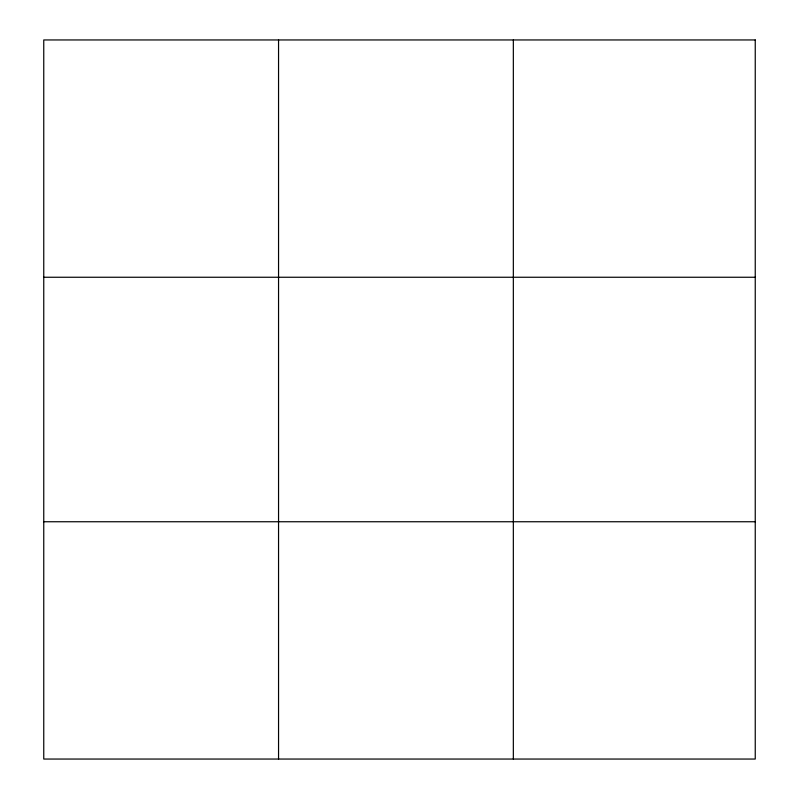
<?xml version="1.0" encoding="UTF-8"?>
<svg xmlns="http://www.w3.org/2000/svg" width="799" height="799" viewBox="0 0 799 799"><rect width="100%" height="100%" fill="white"/><g stroke="black" fill="none" stroke-linecap="round" stroke-linejoin="round"><path stroke-width="1.2" d="M278.551 759.05L278.551 39.95M513.338 759.05L513.338 39.95M43.755 277.253L755.245 277.253M43.755 521.747L755.245 521.747M755.245 39.95L755.245 759.05L43.755 759.05L43.755 39.95L755.245 39.95"/></g></svg>
